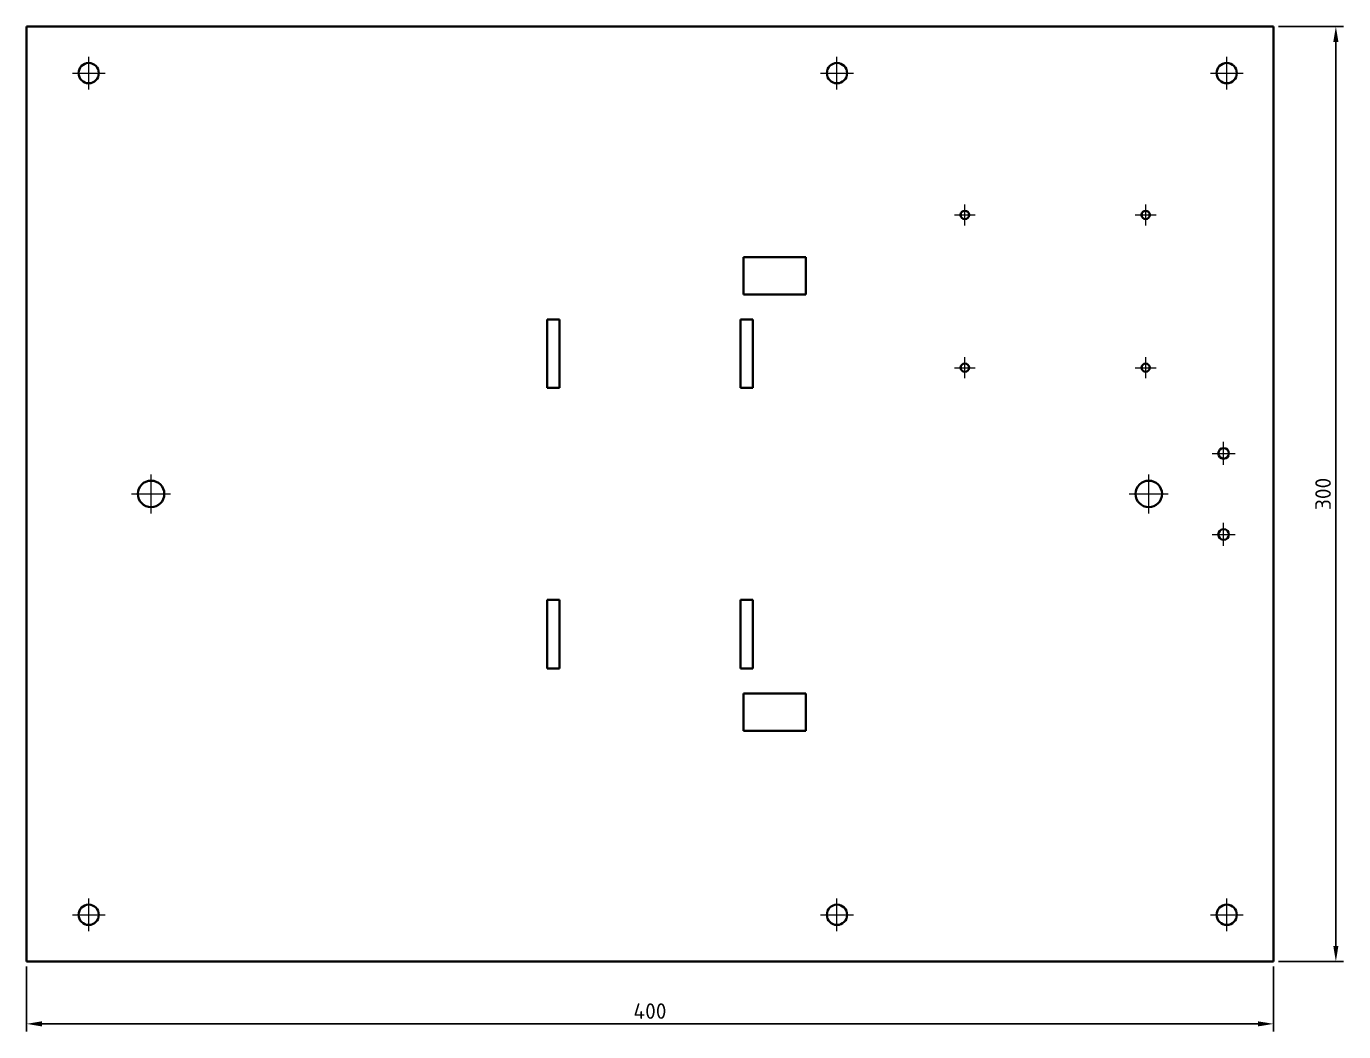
# Model space of a CAD drawing. Header units: millimetres. Extents: x 2065 to 7684, y -1428 to 511.
# Drawn here: x 5326 to 5748.5, y -117.5 to 205 of the extents above; entities that cross this region are included whole.
import ezdxf

# ---------------------------------------------------------------- set-up
doc = ezdxf.new("R2010")
doc.units = ezdxf.units.MM
doc.linetypes.add('CENTER_ISO', pattern=[26, 18, -3, 2, -3])
for name, color, linetype, lineweight in [('2D-VISIBLE', 7, 'Continuous', 35), ('CENTER', 1, 'CENTER_ISO', 18), ('DIMENSIONS', 4, 'Continuous', 18)]:
    doc.layers.add(name, color=color, linetype=linetype, lineweight=lineweight)
doc.styles.add('ISO', font='isocpeur.ttf')
doc.styles.add('OpenSansCondensed-Light', font='OpenSansCondensed-Light.ttf')
doc.dimstyles.new('EZDXF', dxfattribs={"dimtxt": 0.25, "dimasz": 0.175, "dimexe": 0.375, "dimexo": 0.125, "dimgap": 0.1, "dimtad": 1, "dimlfac": 100, "dimzin": 12, "dimdsep": 46, "dimtxsty": 'OpenSansCondensed-Light', "dimblk": 'ARCHTICK', "dimcen": 2.5, "dimazin": 3, "dimtfac": 0.5, "dimtmove": 2, "dimatfit": 3})

# ---------------------------------------------------------------- blocks, each defined once
blk = doc.blocks.new('_CLOSEDFILLED')
at = {"color": 0, "linetype": 'BYBLOCK'}
blk.add_solid([(-1, 0.164), (0, 0), (-1, -0.164)], dxfattribs=at)
blk = doc.blocks.new('*D11')
at = {"color": 4}
for p, q in [((5326, -96.6), (5326, -117.5)), ((5726, -96.6), (5726, -117.5)), ((5331, -115), (5721, -115))]:
    blk.add_line(p, q, dxfattribs=at)
at = {"layer": 'Defpoints'}
for p in [(5326, -95), (5726, -95), (5326, -115)]:
    blk.add_point(p, dxfattribs=at)
at = {"layer": 'DIMENSIONS', "color": 4, "xscale": 5, "yscale": 5, "rotation": 180}
blk.add_blockref('_CLOSEDFILLED', (5326, -115), dxfattribs=at)
at = {"layer": 'DIMENSIONS', "color": 4, "xscale": 5, "yscale": 5}
blk.add_blockref('_CLOSEDFILLED', (5726, -115), dxfattribs=at)
at = {"layer": 'DIMENSIONS', "color": 7, "insert": (5526, -110.9), "char_height": 5, "attachment_point": 5, "style": 'ISO'}
blk.add_mtext('400', dxfattribs=at)
blk = doc.blocks.new('*D12')
at = {"color": 4}
for p, q in [((5727.6, 205), (5748.5, 205)), ((5746, -90), (5746, 200)), ((5727.6, -95), (5748.5, -95))]:
    blk.add_line(p, q, dxfattribs=at)
at = {"layer": 'Defpoints'}
for p in [(5726, 205), (5726, -95), (5746, -95)]:
    blk.add_point(p, dxfattribs=at)
at = {"layer": 'DIMENSIONS', "color": 4, "xscale": 5, "yscale": 5}
for p, rotation in [((5746, 205), 90), ((5746, -95), 270)]:
    blk.add_blockref('_CLOSEDFILLED', p, dxfattribs=dict(at, rotation=rotation))
at = {"layer": 'DIMENSIONS', "color": 7, "insert": (5741.9, 55), "char_height": 5, "attachment_point": 5, "rotation": 90, "style": 'ISO'}
blk.add_mtext('300', dxfattribs=at)

msp = doc.modelspace()

# ---------------------------------------------------------------- linework, layer by layer
at = {"layer": '2D-VISIBLE'}
for p, q in [((5726, 205), (5326, 205)), ((5326, 205), (5326, -95)), ((5726, -95), (5726, 205)), ((5556, 131), (5576, 131)), ((5556, 119), (5556, 131)), ((5576, 131), (5576, 119)), ((5576, 119), (5556, 119)), ((5493, 111), (5497, 111)), ((5493, 89), (5493, 111)), ((5497, 111), (5497, 89)), ((5555, 111), (5559, 111)), ((5555, 89), (5555, 111)), ((5559, 111), (5559, 89)), ((5497, 89), (5493, 89)), ((5559, 89), (5555, 89)), ((5493, 21), (5497, 21)), ((5493, -1), (5493, 21)), ((5497, 21), (5497, -1)), ((5555, 21), (5559, 21)), ((5555, -1), (5555, 21)), ((5559, 21), (5559, -1)), ((5497, -1), (5493, -1)), ((5559, -1), (5555, -1)), ((5556, -9), (5576, -9)), ((5556, -21), (5556, -9)), ((5576, -9), (5576, -21)), ((5576, -21), (5556, -21)), ((5326, -95), (5726, -95))]:
    msp.add_line(p, q, dxfattribs=at)
for centre, radius in [((5346, 190), 3.25), ((5586, 190), 3.25), ((5711, 190), 3.25), ((5627, 144.5), 1.35), ((5685, 144.5), 1.35), ((5627, 95.5), 1.35), ((5685, 95.5), 1.35), ((5710, 68), 1.7), ((5366, 55), 4.25), ((5686, 55), 4.25), ((5710, 42), 1.7), ((5346, -80), 3.25), ((5586, -80), 3.25), ((5711, -80), 3.25)]:
    msp.add_circle(centre, radius, dxfattribs=at)
at = {"layer": 'CENTER'}
for p, q in [((5346, 184.75), (5346, 195.25)), ((5586, 184.75), (5586, 195.25)), ((5711, 184.75), (5711, 195.25)), ((5340.75, 190), (5351.25, 190)), ((5580.75, 190), (5591.25, 190)), ((5705.75, 190), (5716.25, 190)), ((5623.65, 144.5), (5630.35, 144.5)), ((5627, 141.15), (5627, 147.85)), ((5681.65, 144.5), (5688.35, 144.5)), ((5685, 141.15), (5685, 147.85)), ((5627, 92.15), (5627, 98.85)), ((5685, 92.15), (5685, 98.85)), ((5623.65, 95.5), (5630.35, 95.5)), ((5681.65, 95.5), (5688.35, 95.5)), ((5706.3, 68), (5713.7, 68)), ((5710, 64.3), (5710, 71.7)), ((5366, 48.75), (5366, 61.25)), ((5686, 48.75), (5686, 61.25)), ((5359.75, 55), (5372.25, 55)), ((5679.75, 55), (5692.25, 55)), ((5710, 38.3), (5710, 45.7)), ((5706.3, 42), (5713.7, 42)), ((5346, -85.25), (5346, -74.75)), ((5586, -85.25), (5586, -74.75)), ((5711, -85.25), (5711, -74.75)), ((5340.75, -80), (5351.25, -80)), ((5580.75, -80), (5591.25, -80)), ((5705.75, -80), (5716.25, -80))]:
    msp.add_line(p, q, dxfattribs=at)

# ---------------------------------------------------------------- dimensions: what is measured, and where the dimension line sits
at = {"layer": 'DIMENSIONS'}
dim = msp.add_linear_dim(base=(5746, -95), p1=(5726, -95), p2=(5726, 205), angle=90, dimstyle='EZDXF', override={"dimscale": 2, "dimtxt": 2.5, "dimasz": 2.5, "dimexe": 1.25, "dimexo": 0.8, "dimgap": 0.8, "dimtad": 1, "dimtih": 0, "dimtoh": 0, "dimdec": 1, "dimlfac": 1, "dimzin": 8, "dimdsep": 46, "dimpost": '', "dimtxsty": 'ISO', "dimtsz": 0, "dimdle": 0, "dimclrd": 4, "dimclre": 4, "dimclrt": 7}, dxfattribs=at)
dim.commit()
dim.dimension.update_dxf_attribs({"geometry": '*D12', "text_midpoint": (5741.9, 55)})
dim = msp.add_linear_dim(base=(5326, -115), p1=(5326, -95), p2=(5726, -95), dimstyle='EZDXF', override={"dimscale": 2, "dimtxt": 2.5, "dimasz": 2.5, "dimexe": 1.25, "dimexo": 0.8, "dimgap": 0.8, "dimtad": 1, "dimtih": 0, "dimtoh": 0, "dimdec": 1, "dimlfac": 1, "dimzin": 8, "dimdsep": 46, "dimpost": '', "dimtxsty": 'ISO', "dimtsz": 0, "dimdle": 0, "dimclrd": 4, "dimclre": 4, "dimclrt": 7}, dxfattribs=at)
dim.commit()
dim.dimension.update_dxf_attribs({"geometry": '*D11', "text_midpoint": (5526, -110.9)})

doc.saveas('drawing.dxf')
